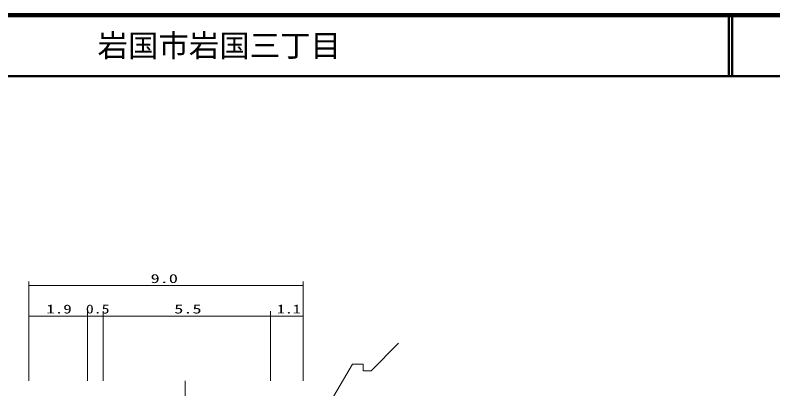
# Model space of a CAD drawing. Units: millimetres, scale not verified. Extents: x 65164 to 705164, y -267 to 359733.
# Drawn here: x 416654 to 541116, y 298338 to 359733 of the extents above; entities that cross this region are included whole.
import ezdxf
from ezdxf.enums import TextEntityAlignment as Align

# ---------------------------------------------------------------- set-up
doc = ezdxf.new("R2010")
doc.units = ezdxf.units.MM
doc.header["$LTSCALE"] = 1000
doc.linetypes.add('LONG_DASHED_DOTTED', pattern=[15.25, 12, -1.5, 0.25, -1.5])
for name, color, linetype, lineweight in [('M-TTL', 2, 'Continuous', 140), ('M-TTL-LINE', 7, 'Continuous', 50), ('S-BGD-CRST', 4, 'Continuous', 13)]:
    doc.layers.add(name, color=color, linetype=linetype, lineweight=lineweight)
doc.layers.add('M-TTL-TXT', color=7, linetype='Continuous')
doc.styles.add('ＭＳ ゴシック', font='')
doc.styles.get('ＭＳ ゴシック').set_extended_font_data('MS Gothic')

msp = doc.modelspace()

# ---------------------------------------------------------------- linework, layer by layer
at = {"layer": 'M-TTL'}
msp.add_line((705164, 359733), (65164, 359733), dxfattribs=at)
at = {"layer": 'M-TTL-LINE'}
for p, q in [((533911, 359733), (533911, 349733)), ((534411, 359733), (534411, 349733)), ((65164, 349733), (705164, 349733))]:
    msp.add_line(p, q, dxfattribs=at)
at = {"layer": 'S-BGD-CRST'}
for p, q in [((418914, 315995), (418914, 299675)), ((419026, 315324), (463984, 315324)), ((463984, 315995), (463984, 299675)), ((418914, 310291), (463984, 310291)), ((428532, 311074), (428532, 299675)), ((431104, 311074), (431104, 299675)), ((458616, 311074), (458616, 299675)), ((479597, 305864), (475130, 301313)), ((465557, 291375), (472058, 302402)), ((472058, 302402), (473827, 302402)), ((473827, 302402), (473827, 301313)), ((473827, 301313), (475130, 301313))]:
    msp.add_line(p, q, dxfattribs=at)
at = {"layer": 'S-BGD-CRST', "linetype": 'LONG_DASHED_DOTTED'}
msp.add_line((444592, 299675), (444592, 286695), dxfattribs=at)

# ---------------------------------------------------------------- texts
at = {"layer": 'M-TTL-TXT', "style": 'ＭＳ ゴシック'}
msp.add_text('岩国市岩国三丁目', height=3666, dxfattribs=at).set_placement((430188, 354733), align=Align.MIDDLE_LEFT)
at = {"layer": 'S-BGD-CRST', "style": 'ＭＳ ゴシック'}
for s, width, p in [('9.0', 1.5, (438902, 315282)), ('1.9', 1.4, (421763, 310278)), ('0.5', 1.3, (428268, 310278)), ('5.5', 1.5, (442785, 310278)), ('1.1', 1.3, (459667, 310278))]:
    msp.add_text(s, height=1466, dxfattribs=dict(at, width=width)).set_placement(p, align=Align.BOTTOM_LEFT)

doc.saveas('drawing.dxf')
